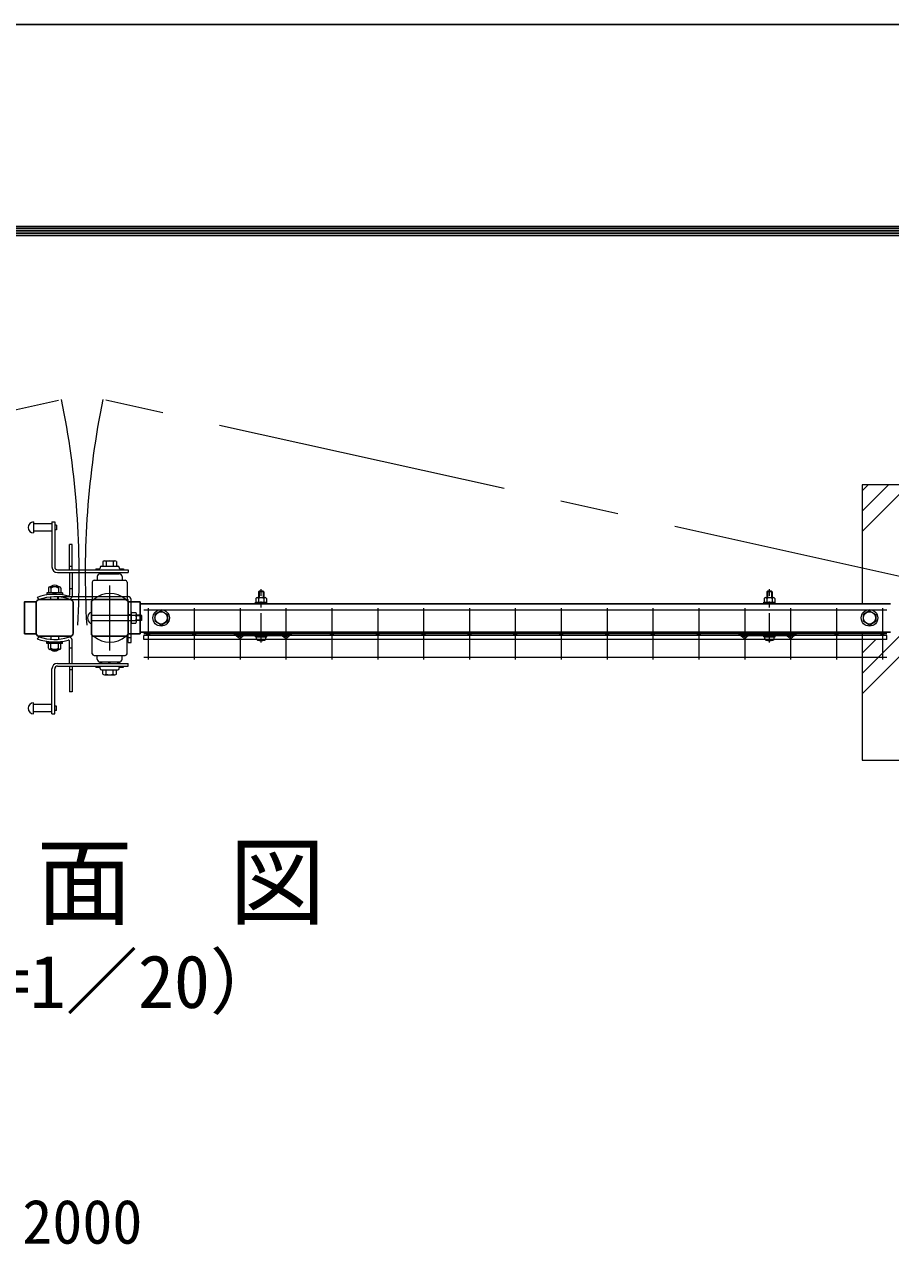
# Model space of a CAD drawing. Units: millimetres, scale not verified. Extents: x -4200 to 4200, y -2970 to 2970.
# Drawn here: x 1133 to 2077, y 1641 to 2970 of the extents above; entities that cross this region are included whole.
import ezdxf
from ezdxf.enums import TextEntityAlignment as Align

# ---------------------------------------------------------------- set-up
doc = ezdxf.new("R2010")
doc.units = ezdxf.units.MM
doc.header["$LTSCALE"] = 10
doc.linetypes.add('USER1', pattern=[50.8, 31.75, -6.35, 6.35, -6.35])
for name, color, linetype, lineweight in [('0-0_D-STR1', 1, 'Continuous', 25), ('0-1_D-BMK', 2, 'USER1', 13), ('0-4_D-STR3', 3, 'Continuous', 13), ('0-5_D-STR-DIM', 7, 'Continuous', 13), ('0-8_D-DCR-HCH', 7, 'Continuous', 13), ('0-9_D-STR-TXT', 7, 'Continuous', 13), ('0-B_D-TTL', 7, 'Continuous', 25), ('0-C_D-STR2', 7, 'Continuous', 13)]:
    doc.layers.add(name, color=color, linetype=linetype, lineweight=lineweight)
doc.styles.add('ＭＳ ゴシック', font='')
doc.styles.get('ＭＳ ゴシック').set_extended_font_data('MS Gothic')

# ---------------------------------------------------------------- blocks, each defined once
blk = doc.blocks.new('A$C5ded3bdc')
at = {"layer": '0-1_D-BMK'}
blk.add_line((0, -75), (0, 504), dxfattribs=at)
at = {"layer": '0-4_D-STR3'}
for p, q in [((-57.5, 404.8), (-57.5, 363)), ((-43.3, 413), (43.3, 413)), ((-23, 484), (-30, 477)), ((30, 477), (-30, 477)), ((-30, 477), (-30, 413)), ((-29.1, 404.8), (-29.1, 363)), ((-23, 484), (-23, 413)), ((23, 484), (-23, 484)), ((23, 484), (23, 413)), ((23, 484), (30, 477)), ((29.1, 404.8), (29.1, 363)), ((30, 477), (30, 413)), ((57.5, 404.8), (57.5, 363)), ((-62.5, 363), (62.5, 363)), ((-62.5, 347), (-62.5, 363)), ((-62.5, 347), (62.5, 347)), ((-57.5, 363), (57.5, 363)), ((62.5, 347), (62.5, 363)), ((-62.5, 0), (62.5, 0)), ((-62.5, -16), (-62.5, 0)), ((62.5, -16), (62.5, 0)), ((-62.5, -16), (62.5, -16)), ((-51.8, -16), (51.8, -16)), ((-51.8, -31.3), (-51.8, -16)), ((51.8, -31.6), (51.8, -16))]:
    blk.add_line(p, q, dxfattribs=at)
for centre, radius, start, end in [((-43.3, 396.6), 16.4, 30, 150), ((0, 357.2), 55.8, 58.543, 121.457), ((43.3, 396.6), 16.4, 30, 150), ((-32.8, -31.3), 19, 180, 253.92714), ((0.7, 85), 140, 253.92714, 285.41383), ((32.8, -31.6), 19, 285.41383, 0)]:
    blk.add_arc(centre, radius, start, end, dxfattribs=at)

msp = doc.modelspace()

# ---------------------------------------------------------------- linework, layer by layer
at = {"layer": '0-0_D-STR1'}
for p, q in [((1145.74, 2340.24), (1145.74, 2306.64)), ((1182.54, 2343.44), (1148.94, 2343.44)), ((1185.74, 2306.64), (1185.74, 2340.24)), ((1205.74, 2340.24), (1205.74, 2306.64)), ((1242.54, 2343.44), (1208.94, 2343.44)), ((1245.67, 2340.89), (1258.74, 2340.89)), ((1245.74, 2306.64), (1245.74, 2340.24)), ((1258.74, 2340.89), (1258.74, 2305.99)), ((1258.73, 2338.94), (2076.73, 2338.94)), ((1145.8, 2305.99), (1132.74, 2305.99)), ((1148.94, 2303.44), (1182.54, 2303.44)), ((1208.94, 2303.44), (1242.54, 2303.44)), ((1245.67, 2305.99), (1258.74, 2305.99)), ((2076.73, 2307.94), (1258.73, 2307.94))]:
    msp.add_line(p, q, dxfattribs=at)
msp.add_lwpolyline([(1145.8, 2340.89), (1132.74, 2340.89), (1132.74, 2305.99)], dxfattribs=at)
for centre, start, end in [((1148.94, 2340.24), 90, 180), ((1182.54, 2340.24), 0, 90), ((1208.94, 2340.24), 90, 180), ((1242.54, 2340.24), 0, 90), ((1148.94, 2306.64), 180, 270), ((1182.54, 2306.64), 270, 0), ((1208.94, 2306.64), 180, 270), ((1242.54, 2306.64), 270, 0)]:
    msp.add_arc(centre, 3.2, start, end, dxfattribs=at)
at = {"layer": '0-1_D-BMK'}
for p, q in [((240.05, 2354.29), (1173.27, 2561.46)), ((2151.41, 2354.29), (1218.2, 2561.46)), ((1225.74, 2288.04), (1225.74, 2358.84))]:
    msp.add_line(p, q, dxfattribs=at)
for centre, radius, start, end in [((237.71, 2371.12), 954.73, 356.664, 11.49985), ((2153.75, 2371.1), 954.72, 168.49887, 183.33466)]:
    msp.add_arc(centre, radius, start, end, dxfattribs=at)
at = {"layer": '0-4_D-STR3'}
for p, q in [((1142.74, 2427.94), (1142.74, 2415.94)), ((1162.74, 2425.94), (1142.74, 2425.94)), ((1162.74, 2427.94), (1165.74, 2427.94)), ((1162.74, 2427.94), (1162.74, 2378.94)), ((1165.74, 2427.94), (1165.74, 2378.94)), ((1167.74, 2424.44), (1165.74, 2424.44)), ((1167.74, 2419.44), (1165.74, 2419.44)), ((1167.74, 2424.44), (1167.74, 2419.44)), ((1162.74, 2417.94), (1142.74, 2417.94)), ((1184.73, 2403.44), (1181.73, 2403.44)), ((1181.73, 2375.94), (1181.73, 2403.44)), ((1184.73, 2375.94), (1184.73, 2403.44)), ((1184.73, 2379.44), (1181.73, 2379.44)), ((1216.63, 2379.94), (1234.63, 2379.94)), ((1218.13, 2384.74), (1218.13, 2379.94)), ((1218.13, 2379.94), (1233.13, 2379.94)), ((1219.95, 2385.44), (1231.29, 2385.44)), ((1221.88, 2384.74), (1221.88, 2379.94)), ((1229.38, 2384.74), (1229.38, 2379.94)), ((1233.13, 2384.74), (1233.13, 2379.94)), ((1168.74, 2375.94), (1245.74, 2375.94)), ((1168.74, 2372.94), (1245.74, 2372.94)), ((1181.73, 2372.94), (1181.73, 2348.06)), ((1184.73, 2372.94), (1184.73, 2346.94)), ((1210.63, 2376.94), (1214.63, 2376.94)), ((1210.63, 2376.94), (1210.63, 2375.94)), ((1212.13, 2368.44), (1212.13, 2364.44)), ((1214.35, 2371.34), (1215.97, 2372.94)), ((1215.13, 2378.44), (1215.13, 2377.44)), ((1215.13, 2371.44), (1236.13, 2371.44)), ((1215.97, 2372.94), (1217.03, 2371.87)), ((1216.59, 2371.44), (1217.03, 2371.87)), ((1224.88, 2372.94), (1224.88, 2371.44)), ((1224.88, 2372.94), (1226.38, 2372.94)), ((1226.38, 2372.94), (1226.38, 2371.44)), ((1235.28, 2372.94), (1234.23, 2371.87)), ((1234.67, 2371.44), (1234.23, 2371.87)), ((1236.91, 2371.34), (1235.28, 2372.94)), ((1236.13, 2378.44), (1236.13, 2377.44)), ((1236.63, 2376.94), (1240.63, 2376.94)), ((1239.13, 2368.44), (1239.13, 2364.44)), ((1240.63, 2376.94), (1240.63, 2375.94)), ((1245.74, 2375.94), (1245.74, 2372.94)), ((1158.92, 2355.82), (1158.92, 2350.82)), ((1171.12, 2357.22), (1160.32, 2357.22)), ((1161.72, 2357.82), (1161.72, 2357.21)), ((1161.72, 2357.82), (1169.73, 2357.82)), ((1161.72, 2355.82), (1161.72, 2350.78)), ((1162.22, 2358.16), (1162.22, 2357.21)), ((1169.23, 2358.17), (1169.23, 2357.24)), ((1169.73, 2357.82), (1169.73, 2357.24)), ((1169.73, 2355.82), (1169.73, 2350.78)), ((1172.51, 2355.82), (1172.51, 2350.74)), ((1181.73, 2355.44), (1184.73, 2355.44)), ((1206.63, 2362.44), (1206.63, 2343.44)), ((1208.63, 2364.44), (1242.63, 2364.44)), ((1212.13, 2364.44), (1239.13, 2364.44)), ((1244.63, 2362.44), (1244.63, 2343.44)), ((1148.75, 2343.44), (1146.73, 2345.66)), ((1174.13, 2350.78), (1157.33, 2350.78)), ((1157.33, 2350.78), (1157.33, 2349.18)), ((1157.33, 2349.18), (1174.13, 2349.18)), ((1161.72, 2343.44), (1161.72, 2346.25)), ((1168.94, 2346.64), (1245.74, 2346.64)), ((1168.94, 2346.64), (1168.94, 2343.44)), ((1168.94, 2343.44), (1245.74, 2343.44)), ((1169.73, 2343.44), (1169.73, 2346.25)), ((1174.13, 2350.78), (1174.13, 2349.18)), ((1206.63, 2343.44), (1208.46, 2343.44)), ((1245.74, 2296.64), (1245.74, 2343.44)), ((1204.56, 2329.22), (1205.74, 2329.22)), ((1205.74, 2329.22), (1205.74, 2317.67)), ((1205.74, 2326.44), (1248.94, 2326.44)), ((1248.94, 2326.64), (1245.74, 2326.64)), ((1248.94, 2329.94), (1249.64, 2329.94)), ((1248.94, 2316.94), (1248.94, 2329.94)), ((1249.64, 2316.94), (1249.64, 2329.94)), ((1249.64, 2329.22), (1254.05, 2329.22)), ((1249.64, 2326.33), (1254.05, 2326.33)), ((1254.94, 2319.11), (1254.94, 2327.77)), ((1260.04, 2326.44), (1254.94, 2326.44)), ((1260.04, 2320.44), (1260.04, 2326.44)), ((1260.74, 2325.74), (1260.04, 2326.44)), ((1281.73, 2331.19), (1274.73, 2327.15)), ((1274.73, 2327.15), (1274.73, 2319.73)), ((1281.73, 2331.19), (1288.73, 2327.15)), ((1288.73, 2327.15), (1288.73, 2319.73)), ((2053.73, 2331.19), (2046.73, 2327.15)), ((2046.73, 2327.15), (2046.73, 2319.73)), ((2053.73, 2331.19), (2060.73, 2327.15)), ((2060.73, 2327.15), (2060.73, 2319.73)), ((1204.56, 2317.67), (1205.74, 2317.67)), ((1205.74, 2320.44), (1248.94, 2320.44)), ((1248.94, 2316.94), (1249.64, 2316.94)), ((1249.64, 2320.56), (1254.05, 2320.56)), ((1249.64, 2317.67), (1254.05, 2317.67)), ((1260.74, 2325.74), (1254.94, 2325.74)), ((1260.74, 2321.14), (1254.94, 2321.14)), ((1260.04, 2320.44), (1254.94, 2320.44)), ((1260.74, 2321.14), (1260.04, 2320.44)), ((1260.74, 2321.14), (1260.74, 2325.74)), ((1281.73, 2315.69), (1274.73, 2319.73)), ((1281.73, 2315.69), (1288.73, 2319.73)), ((2053.73, 2315.69), (2046.73, 2319.73)), ((2053.73, 2315.69), (2060.73, 2319.73)), ((1148.75, 2302.94), (1146.73, 2300.72)), ((1161.72, 2303.44), (1161.72, 2300.13)), ((1169.73, 2303.44), (1169.73, 2300.13)), ((1206.63, 2303.44), (1208.46, 2303.44)), ((1206.63, 2284.44), (1206.63, 2303.44)), ((1243.13, 2303.44), (1244.63, 2303.44)), ((1244.63, 2284.44), (1244.63, 2303.44)), ((1248.94, 2301.64), (1245.74, 2301.64)), ((1361.02, 2306.43), (1362.07, 2307.64)), ((1361.02, 2306.43), (1365.73, 2302.37)), ((1362.07, 2307.64), (1366.78, 2303.58)), ((1370.66, 2305.42), (1368.67, 2303.61)), ((1371.74, 2304.24), (1369.75, 2302.43)), ((1371.74, 2305.84), (1374.24, 2305.84)), ((1371.74, 2304.24), (1413.74, 2304.24)), ((1374.24, 2307.64), (1411.24, 2307.64)), ((1374.24, 2305.84), (1374.24, 2307.64)), ((1411.24, 2305.84), (1374.24, 2305.84)), ((1377.74, 2305.84), (1377.74, 2304.24)), ((1407.74, 2305.84), (1407.74, 2304.24)), ((1411.24, 2305.84), (1411.24, 2307.64)), ((1411.24, 2305.84), (1413.74, 2305.84)), ((1413.74, 2304.24), (1415.72, 2302.43)), ((1414.81, 2305.42), (1416.8, 2303.61)), ((1423.41, 2307.64), (1418.7, 2303.58)), ((1424.45, 2306.43), (1419.74, 2302.37)), ((1424.45, 2306.43), (1423.41, 2307.64)), ((1911.01, 2306.43), (1912.06, 2307.64)), ((1911.01, 2306.43), (1915.72, 2302.37)), ((1912.06, 2307.64), (1916.77, 2303.58)), ((1920.65, 2305.42), (1918.67, 2303.61)), ((1921.73, 2304.24), (1919.74, 2302.43)), ((1921.73, 2305.84), (1924.23, 2305.84)), ((1921.73, 2304.24), (1963.73, 2304.24)), ((1924.23, 2307.64), (1961.23, 2307.64)), ((1924.23, 2305.84), (1924.23, 2307.64)), ((1961.23, 2305.84), (1924.23, 2305.84)), ((1927.73, 2305.84), (1927.73, 2304.24)), ((1957.73, 2305.84), (1957.73, 2304.24)), ((1961.23, 2305.84), (1961.23, 2307.64)), ((1961.23, 2305.84), (1963.73, 2305.84)), ((1963.73, 2304.24), (1965.71, 2302.43)), ((1964.81, 2305.42), (1966.79, 2303.61)), ((1973.4, 2307.64), (1968.69, 2303.58)), ((1974.44, 2306.43), (1969.73, 2302.37)), ((1974.44, 2306.43), (1973.4, 2307.64)), ((1157.33, 2297.2), (1174.13, 2297.2)), ((1158.92, 2290.56), (1158.92, 2295.56)), ((1171.12, 2289.15), (1160.32, 2289.15)), ((1161.72, 2290.56), (1161.72, 2295.6)), ((1161.72, 2288.56), (1161.72, 2289.17)), ((1161.72, 2288.56), (1169.73, 2288.56)), ((1162.22, 2288.22), (1162.22, 2289.17)), ((1169.23, 2288.21), (1169.23, 2289.14)), ((1169.73, 2290.56), (1169.73, 2295.6)), ((1169.73, 2288.56), (1169.73, 2289.14)), ((1172.51, 2290.56), (1172.51, 2295.64)), ((1174.13, 2295.6), (1174.13, 2297.2)), ((1181.73, 2273.94), (1181.73, 2298.32)), ((1181.73, 2290.94), (1184.73, 2290.94)), ((1184.73, 2273.94), (1184.73, 2299.44)), ((1168.74, 2273.94), (1245.74, 2273.94)), ((1208.63, 2282.44), (1242.63, 2282.44)), ((1212.13, 2282.44), (1239.13, 2282.44)), ((1212.13, 2278.44), (1212.13, 2282.44)), ((1214.35, 2275.54), (1215.97, 2273.94)), ((1215.13, 2275.44), (1236.13, 2275.44)), ((1215.97, 2273.94), (1217.03, 2275.01)), ((1216.59, 2275.44), (1217.03, 2275.01)), ((1224.88, 2273.94), (1224.88, 2275.44)), ((1224.88, 2273.94), (1226.38, 2273.94)), ((1226.38, 2273.94), (1226.38, 2275.44)), ((1234.67, 2275.44), (1234.23, 2275.01)), ((1235.28, 2273.94), (1234.23, 2275.01)), ((1236.91, 2275.54), (1235.28, 2273.94)), ((1239.13, 2278.44), (1239.13, 2282.44)), ((1245.74, 2270.94), (1245.74, 2273.94)), ((1162.74, 2218.94), (1162.74, 2267.94)), ((1165.74, 2218.94), (1165.74, 2267.94)), ((1168.74, 2270.94), (1245.74, 2270.94)), ((1181.73, 2270.94), (1181.73, 2242.94)), ((1184.73, 2266.94), (1181.73, 2266.94)), ((1184.73, 2270.94), (1184.73, 2242.94)), ((1210.63, 2269.94), (1210.63, 2270.94)), ((1210.63, 2269.94), (1214.63, 2269.94)), ((1215.13, 2268.44), (1215.13, 2269.44)), ((1216.63, 2266.94), (1234.63, 2266.94)), ((1218.13, 2266.94), (1233.13, 2266.94)), ((1218.13, 2262.14), (1218.13, 2266.94)), ((1219.95, 2261.44), (1231.29, 2261.44)), ((1221.88, 2262.14), (1221.88, 2266.94)), ((1229.38, 2262.14), (1229.38, 2266.94)), ((1233.13, 2262.14), (1233.13, 2266.94)), ((1236.13, 2268.44), (1236.13, 2269.44)), ((1236.63, 2269.94), (1240.63, 2269.94)), ((1240.63, 2269.94), (1240.63, 2270.94)), ((1184.73, 2242.94), (1181.73, 2242.94)), ((1142.74, 2218.94), (1142.74, 2230.94)), ((1162.74, 2228.94), (1142.74, 2228.94)), ((1162.74, 2220.94), (1142.74, 2220.94)), ((1167.74, 2227.44), (1165.74, 2227.44)), ((1167.74, 2222.44), (1165.74, 2222.44)), ((1167.74, 2222.44), (1167.74, 2227.44)), ((1162.74, 2218.94), (1165.74, 2218.94))]:
    msp.add_line(p, q, dxfattribs=at)
for points in [[(1245.74, 2296.64), (1248.94, 2296.64), (1248.94, 2343.44)], [(1174.13, 2295.6), (1157.33, 2295.6), (1157.33, 2297.2)]]:
    msp.add_lwpolyline(points, dxfattribs=at)
for centre, radius in [((1281.73, 2323.44), 9), ((1281.73, 2323.44), 6.71), ((2053.73, 2323.44), 9), ((2053.73, 2323.44), 6.71)]:
    msp.add_circle(centre, radius, dxfattribs=at)
for centre, radius, start, end in [((1142.74, 2421.94), 6, 90, 270), ((1216.63, 2378.44), 1.5, 90, 180), ((1220, 2382.58), 2.86, 49.03058, 130.96942), ((1225.63, 2375.05), 10.39, 68.85295, 111.14705), ((1231.25, 2382.58), 2.86, 49.04069, 130.95931), ((1234.63, 2378.44), 1.5, 0, 90), ((1168.74, 2378.94), 6, 180, 270), ((1168.74, 2378.94), 3, 180, 270), ((1215.13, 2368.44), 3, 90, 180), ((1214.63, 2377.44), 0.5, 270, 0), ((1236.63, 2377.44), 0.5, 180, 270), ((1236.13, 2368.44), 3, 0, 90), ((1160.32, 2355.82), 1.4, 0.08393, 179.91608), ((1165.73, 2352.81), 6.41, 51.35253, 128.64959), ((1165.73, 2350.81), 6.41, 51.35253, 128.64959), ((1171.12, 2355.84), 1.39, 359.29901, 180.70018), ((1208.63, 2362.44), 2, 90, 180), ((1242.63, 2362.44), 2, 0, 90), ((1165.73, 2296.18), 53, 73.87238, 111.00754), ((1165.73, 2296.41), 50, 72.42905, 109.85261), ((1180.73, 2348.06), 1, 253.8728, 0.00001), ((1181.73, 2346.94), 3, 252.42887, 0.00001), ((1225.79, 2324.06), 26, 48.18801, 131.81207), ((1245.74, 2343.44), 3.2, 0, 90), ((1208.68, 2323.44), 7.1, 125.5469, 234.4531), ((1253.31, 2327.77), 1.62, 297.07996, 62.92004), ((1249.79, 2323.44), 5.15, 325.92454, 34.07546), ((1253.31, 2319.11), 1.62, 297.07996, 62.92004), ((1165.73, 2350.2), 53, 248.99246, 286.12762), ((1165.73, 2349.97), 50, 250.14739, 287.57095), ((1181.73, 2299.44), 3, 359.99999, 107.57113), ((1225.79, 2322.82), 26, 228.18793, 311.81207), ((1367.71, 2304.67), 3.03, 229.26286, 312.38442), ((1367.71, 2304.67), 1.43, 229.26286, 312.38442), ((1371.74, 2304.24), 1.6, 90, 132.38442), ((1413.74, 2304.24), 1.6, 47.61558, 90), ((1417.76, 2304.67), 3.03, 227.61558, 310.73714), ((1417.76, 2304.67), 1.43, 227.61558, 310.73714), ((1917.7, 2304.67), 3.03, 229.26286, 312.38442), ((1917.7, 2304.67), 1.43, 229.26286, 312.38442), ((1921.73, 2304.24), 1.6, 90, 132.38442), ((1963.73, 2304.24), 1.6, 47.61558, 90), ((1967.76, 2304.67), 3.03, 227.61558, 310.73714), ((1967.76, 2304.67), 1.43, 227.61558, 310.73714), ((1160.32, 2290.56), 1.4, 180.08392, 359.91607), ((1165.73, 2295.57), 6.41, 231.35041, 308.64747), ((1165.73, 2293.57), 6.41, 231.35041, 308.64747), ((1171.12, 2290.54), 1.39, 179.29982, 0.70099), ((1180.73, 2298.32), 1, 359.99999, 106.1272), ((1168.74, 2267.94), 6, 90, 180), ((1208.63, 2284.44), 2, 180, 270), ((1215.13, 2278.44), 3, 180, 270), ((1236.13, 2278.44), 3, 270, 0), ((1242.63, 2284.44), 2, 270, 0), ((1168.74, 2267.94), 3, 90, 180), ((1214.63, 2269.44), 0.5, 0, 90), ((1216.63, 2268.44), 1.5, 180, 270), ((1220, 2264.3), 2.86, 229.03058, 310.96942), ((1225.63, 2271.83), 10.39, 248.85295, 291.14705), ((1231.25, 2264.3), 2.86, 229.04069, 310.95931), ((1234.63, 2268.44), 1.5, 270, 0), ((1236.63, 2269.44), 0.5, 90, 180), ((1142.74, 2224.94), 6, 90, 270)]:
    msp.add_arc(centre, radius, start, end, dxfattribs=at)
at = {"layer": '0-5_D-STR-DIM'}
msp.add_lwpolyline([(2045.73, 2307.94), (2045.73, 2168.44), (2345.73, 2168.44), (2345.73, 2468.44), (2045.73, 2468.44), (2045.73, 2338.94)], dxfattribs=at)
at = {"layer": '0-8_D-DCR-HCH'}
for p, q in [((2045.73, 2417.57), (2096.6, 2468.44)), ((2045.73, 2439.67), (2074.5, 2468.44)), ((2045.73, 2461.77), (2052.41, 2468.44)), ((2045.73, 2262.89), (2088.83, 2305.99)), ((2045.73, 2284.99), (2060.58, 2299.84)), ((2068.5, 2307.76), (2068.68, 2307.94)), ((2045.73, 2240.8), (2102.24, 2297.3))]:
    msp.add_line(p, q, dxfattribs=at)
at = {"layer": '0-B_D-TTL', "color": 2}
msp.add_lwpolyline([(-4200, 2970), (4200, 2970), (4200, -2970), (-4200, -2970)], close=True, dxfattribs=at)
at = {"layer": '0-B_D-TTL'}
for points in [[(-3930, 2750), (3930, 2750), (3930, -2750), (-3930, -2750)], [(-3927.5, 2747.5), (3927.5, 2747.5), (3927.5, -2747.5), (-3927.5, -2747.5)], [(-3925, 2745), (3925, 2745), (3925, -2745), (-3925, -2745)], [(-3922.5, 2742.5), (3922.5, 2742.5), (3922.5, -2742.5), (-3922.5, -2742.5)], [(-3920, 2740), (3920, 2740), (3920, -2740), (-3920, -2740)]]:
    msp.add_lwpolyline(points, close=True, dxfattribs=at)
at = {"layer": '0-C_D-STR2'}
for p, q in [((2072.74, 2331.92), (1262.74, 2331.92)), ((1267.74, 2334.12), (1267.74, 2278.12)), ((1317.74, 2334.12), (1317.74, 2278.12)), ((1367.74, 2334.12), (1367.74, 2278.12)), ((1417.74, 2334.12), (1417.74, 2278.12)), ((1467.74, 2334.12), (1467.74, 2278.12)), ((1517.74, 2334.12), (1517.74, 2278.12)), ((1567.74, 2334.12), (1567.74, 2278.12)), ((1617.74, 2334.12), (1617.74, 2278.12)), ((1667.74, 2334.12), (1667.74, 2278.12)), ((1717.74, 2334.12), (1717.74, 2278.12)), ((1767.74, 2334.12), (1767.74, 2278.12)), ((1817.74, 2334.12), (1817.74, 2278.12)), ((1867.74, 2334.12), (1867.74, 2278.12)), ((1917.74, 2334.12), (1917.74, 2278.12)), ((1967.74, 2334.12), (1967.74, 2278.12)), ((2017.74, 2334.12), (2017.74, 2278.12)), ((2067.74, 2334.12), (2067.74, 2278.12)), ((2072.73, 2304.34), (1262.73, 2304.34)), ((1262.73, 2299.84), (1262.73, 2304.34)), ((2072.73, 2299.84), (1262.73, 2299.84)), ((2072.74, 2306.12), (1262.74, 2306.12)), ((2072.73, 2299.84), (2072.73, 2304.34)), ((2072.74, 2280.31), (1262.74, 2280.31))]:
    msp.add_line(p, q, dxfattribs=at)
for centre in [(1267.73, 2306.14), (1317.73, 2306.14), (1367.74, 2306.14), (1417.74, 2306.14), (1467.74, 2306.14), (1517.74, 2306.14), (1567.74, 2306.14), (1617.74, 2306.14), (1667.74, 2306.14), (1717.74, 2306.14), (1767.74, 2306.14), (1817.73, 2306.14), (1867.73, 2306.14), (1917.73, 2306.14), (1967.74, 2306.14), (2017.74, 2306.14), (2067.73, 2306.14)]:
    msp.add_circle(centre, 1.8, dxfattribs=at)

# ---------------------------------------------------------------- block references
at = {"layer": '0-5_D-STR-DIM', "xscale": 0.1, "yscale": 0.1}
for p in [(1390.74, 2304.24), (1944.73, 2304.24)]:
    msp.add_blockref('A$C5ded3bdc', p, dxfattribs=at)

# ---------------------------------------------------------------- texts
at = {"layer": '0-5_D-STR-DIM', "style": 'ＭＳ ゴシック'}
msp.add_text('2000', height=48.09, dxfattribs=at).set_placement((1130.48, 1627.26), align=Align.BOTTOM_LEFT)
at = {"layer": '0-9_D-STR-TXT', "style": 'ＭＳ ゴシック'}
for s, height, p in [('平\u3000面\u3000図', 76.98, (935.84, 1974.35)), ('（S=1／20）', 57.7, (981.32, 1881.16))]:
    msp.add_text(s, height=height, dxfattribs=at).set_placement(p, align=Align.BOTTOM_LEFT)

doc.saveas('drawing.dxf')
